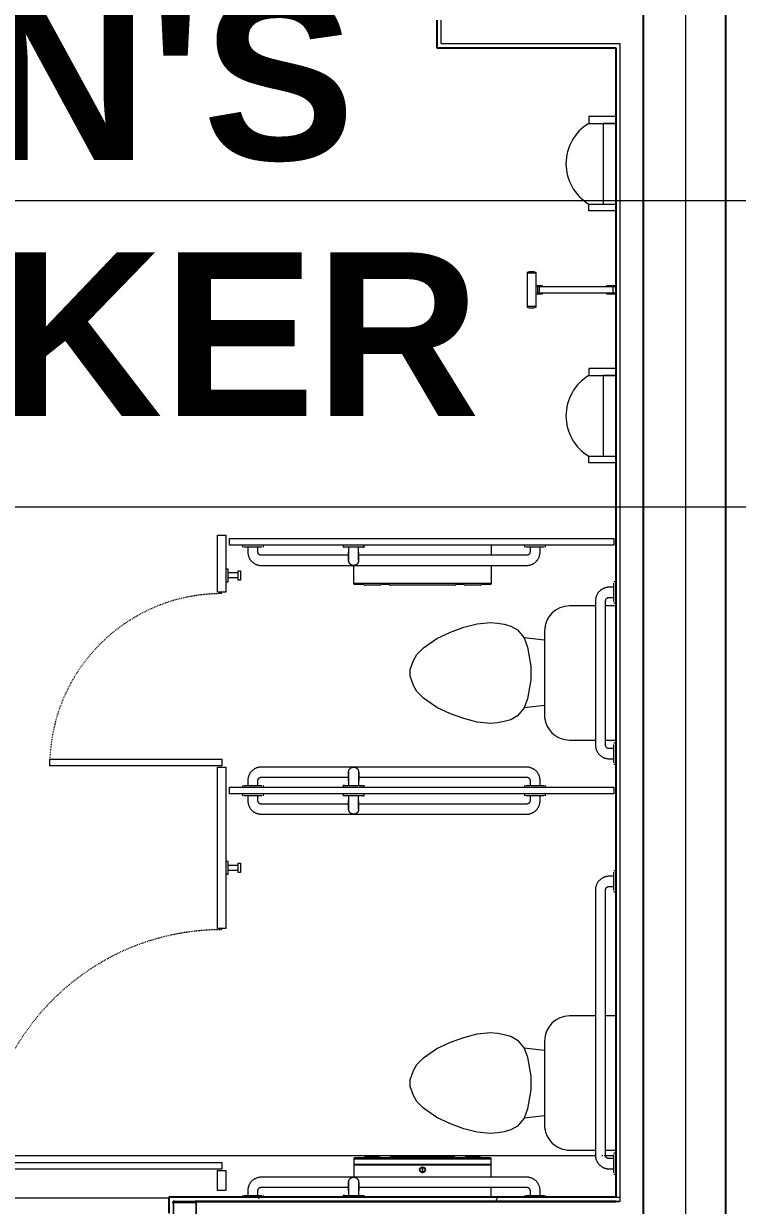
# Model space of a CAD drawing. Header units: inches. Extents: x 25369 to 33161, y -23509 to -20274.
# Drawn here: x 31342.5 to 31448.8, y -22692.5 to -22516.7 of the extents above; entities that cross this region are included whole.
import ezdxf

# ---------------------------------------------------------------- set-up
doc = ezdxf.new("R2010")
doc.units = ezdxf.units.IN
doc.header["$MEASUREMENT"] = 0
for name, pattern in [('Dash', [0.25, 0.125, -0.125]), ('Dash_2_', [0.25, 0.125, -0.125]), ('Grid Line 1_2_', [0.875, 0.5, -0.125, 0.125, -0.125])]:
    doc.linetypes.add(name, pattern=pattern)
for name, color, linetype, lineweight in [('A-AREA', 32, 'Continuous', 9), ('A-FLOR', 192, 'Continuous', 9), ('A-GENM', 13, 'Continuous', 9), ('A-WALL', 113, 'Continuous', 9), ('A-WALL-PATT', 111, 'Continuous', 25), ('G-ANNO-SYMB', 111, 'Continuous', 9), ('I-WALL', 2, 'Continuous', 9), ('M-AREA-IDEN', 171, 'Continuous', 9), ('P-SANR-FIXT', 6, 'Continuous', 9), ('Q-SPCQ', 91, 'Continuous', 9), ('Q-SPCQ-HDLN', 91, 'Dash', 9), ('S-COLS', 52, 'Continuous', 9), ('S-GRID', 1, 'Continuous', 9)]:
    doc.layers.add(name, color=color, linetype=linetype, lineweight=lineweight)
doc.styles.add('Arial_B', font='arialbd.ttf', dxfattribs={"height": 24.354149})
pattern_1 = [(0, (5929.126, 0), (61.44, 15.36), [2.534, -43.546, 2.534, -43.546, -245.76]), (0, (5929.126, 0), (61.44, 15.36), [-92.16, 2.534, -89.626, 2.534, -43.546, -107.52]), (0, (5929.126, 0), (61.44, 15.36), [-230.4, 2.534, -28.186, 2.534, -74.266]), (120, (5952.166, 7.68), (-44.02215, 45.528601), [2.534, -43.546, 2.534, -43.546, -245.76]), (120, (5952.166, 7.68), (-44.02215, 45.528601), [-92.16, 2.534, -89.626, 2.534, -43.546, -107.52]), (120, (5952.166, 7.68), (-44.02215, 45.528601), [-230.4, 2.534, -28.186, 2.534, -74.266]), (240, (5959.846, 38.4), (-17.41785, -60.888601), [2.534, -43.546, 2.534, -43.546, -245.76]), (240, (5959.846, 38.4), (-17.41785, -60.888601), [-92.16, 2.534, -89.626, 2.534, -43.546, -107.52]), (240, (5959.846, 38.4), (-17.41785, -60.888601), [-230.4, 2.534, -28.186, 2.534, -74.266])]

# ---------------------------------------------------------------- blocks, each defined once
blk = doc.blocks.new('Toilet-Domestic-3D - Toilet-Domestic-3D-11065-Overall Floor Plan')
at = {"layer": 'P-SANR-FIXT', "color": 7}
for p, q in [((-3.74, 10), (-2.74, 11)), ((-2.74, 11), (-1.87, 11.5)), ((-1.87, 11.5), (-0.5, 12)), ((-0.5, 12), (0.5, 12)), ((0.5, 12), (1.87, 11.5)), ((1.87, 11.5), (2.74, 11)), ((2.74, 11), (3.74, 10)), ((-5.13, 8), (-3.74, 10)), ((3.74, 10), (5.13, 8)), ((-6.06, 6), (-5.13, 8)), ((5.13, 8), (6.06, 6)), ((-6.79, 4), (-6.06, 6)), ((6.06, 6), (6.79, 4)), ((-7.33, 1.99), (-6.79, 4)), ((6.79, 4), (7.33, 1.99)), ((-7.5, 0), (-7.33, 1.99)), ((7.33, 1.99), (7.5, 0)), ((-7.41, -1), (-7.5, 0)), ((-7.24, -2), (-7.41, -1)), ((7.41, -1), (7.24, -2)), ((7.5, 0), (7.41, -1)), ((-6.97, -3), (-7.24, -2)), ((-6.4, -4), (-6.97, -3)), ((6.97, -3), (6.4, -4)), ((7.24, -2), (6.97, -3)), ((-5.21, -5), (-6.4, -4)), ((-3.84, -5.5), (-5.21, -5)), ((-4.86, -8.02), (-5.21, -5)), ((5.21, -5), (3.84, -5.5)), ((4.86, -8.02), (5.21, -5)), ((6.4, -4), (5.21, -5)), ((-1, -6), (-3.84, -5.5)), ((1, -6), (-1, -6)), ((3.84, -5.5), (1, -6)), ((6.25, -8.02), (-6.25, -8.02)), ((-9.98, -11.75), (-9.98, -15.6)), ((9.98, -15.63), (9.98, -11.75)), ((-9.98, -17.1), (-9.98, -18.6)), ((9.98, -18.6), (9.98, -17.08))]:
    blk.add_line(p, q, dxfattribs=at)
for centre, start, end in [((-6.25, -11.75), 90, 180), ((6.25, -11.75), 0, 90)]:
    blk.add_arc(centre, 3.73, start, end, dxfattribs=at)
blk = doc.blocks.new('Toilet-Domestic-3D - Toilet-Domestic-3D-V39-Overall Floor Plan')
at = {"layer": 'P-SANR-FIXT', "color": 7}
for p, q in [((-3.74, 10), (-2.74, 11)), ((-2.74, 11), (-1.87, 11.5)), ((-1.87, 11.5), (-0.5, 12)), ((-0.5, 12), (0.5, 12)), ((0.5, 12), (1.87, 11.5)), ((1.87, 11.5), (2.74, 11)), ((2.74, 11), (3.74, 10)), ((-5.13, 8), (-3.74, 10)), ((3.74, 10), (5.13, 8)), ((-6.06, 6), (-5.13, 8)), ((5.13, 8), (6.06, 6)), ((-6.79, 4), (-6.06, 6)), ((6.06, 6), (6.79, 4)), ((-7.33, 1.99), (-6.79, 4)), ((6.79, 4), (7.33, 1.99)), ((-7.5, 0), (-7.33, 1.99)), ((7.33, 1.99), (7.5, 0)), ((-7.41, -1), (-7.5, 0)), ((-7.24, -2), (-7.41, -1)), ((7.41, -1), (7.24, -2)), ((7.5, 0), (7.41, -1)), ((-6.97, -3), (-7.24, -2)), ((-6.4, -4), (-6.97, -3)), ((6.97, -3), (6.4, -4)), ((7.24, -2), (6.97, -3)), ((-5.21, -5), (-6.4, -4)), ((-3.84, -5.5), (-5.21, -5)), ((-4.86, -8.02), (-5.21, -5)), ((5.21, -5), (3.84, -5.5)), ((4.86, -8.02), (5.21, -5)), ((6.4, -4), (5.21, -5)), ((-1, -6), (-3.84, -5.5)), ((1, -6), (-1, -6)), ((3.84, -5.5), (1, -6)), ((6.25, -8.02), (-6.25, -8.02)), ((-9.98, -11.75), (-9.98, -15.6)), ((9.98, -15.6), (9.98, -11.75)), ((-9.98, -17.1), (-9.98, -18.6)), ((9.98, -18.6), (9.98, -17.1))]:
    blk.add_line(p, q, dxfattribs=at)
for centre, start, end in [((-6.25, -11.75), 90, 180), ((6.25, -11.75), 0, 90)]:
    blk.add_arc(centre, 3.73, start, end, dxfattribs=at)
blk = doc.blocks.new('Urinal-Wall-3D - Urinal-Wall-3D-23375-Overall Floor Plan')
at = {"layer": 'P-SANR-FIXT', "color": 7}
for p, q in [((-11.29, 2.06), (-11.29, 6.06)), ((-11.29, 6.06), (-10.29, 6.06)), ((-10.29, 6.06), (-10.29, 2.06)), ((2.73, 6.06), (1.71, 6.06)), ((1.71, 6.06), (1.71, 2.06)), ((2.73, 2.06), (2.73, 6.06)), ((1.71, 3.91), (-10.29, 3.91)), ((-10.29, 3.91), (-10.29, 2.06)), ((1.71, 2.06), (1.71, 3.91))]:
    blk.add_line(p, q, dxfattribs=at)
blk.add_arc((-4.29, 2.46), 7, 31.0027, 148.9973, dxfattribs=at)
blk = doc.blocks.new('817_Grab_Bars - 8170-001420-25752-Overall Floor Plan')
at = {"layer": 'Q-SPCQ', "color": 7}
for p, q in [((25488.27, -22688.3), (25448.77, -22688.3)), ((25446.77, -22690.3), (25446.77, -22691.02)), ((25448.27, -22691.02), (25448.27, -22690.3)), ((25448.77, -22689.8), (25461.86, -22689.8)), ((25463.17, -22689.8), (25488.27, -22689.8)), ((25488.77, -22690.3), (25488.77, -22691.02)), ((25490.27, -22691.02), (25490.27, -22690.3)), ((25445.95, -22691.02), (25445.95, -22691.3)), ((25446.16, -22691.02), (25447.52, -22691.02)), ((25447.52, -22691.02), (25448.87, -22691.02)), ((25449.08, -22691.3), (25449.08, -22691.02)), ((25487.95, -22691.02), (25487.95, -22691.3)), ((25488.16, -22691.02), (25489.52, -22691.02)), ((25489.52, -22691.02), (25490.87, -22691.02)), ((25491.08, -22691.3), (25491.08, -22691.02))]:
    blk.add_line(p, q, dxfattribs=at)
at = {"layer": 'Q-SPCQ', "color": 7, "flags": 128}
for points in [[(25448.77, -22688.3), (25448.69, -22688.3), (25448.61, -22688.31), (25448.53, -22688.32), (25448.45, -22688.33), (25448.37, -22688.34), (25448.29, -22688.36), (25448.21, -22688.38), (25448.14, -22688.4), (25448.06, -22688.43), (25447.99, -22688.46), (25447.91, -22688.49), (25447.84, -22688.53), (25447.77, -22688.57), (25447.7, -22688.61), (25447.64, -22688.65), (25447.57, -22688.7), (25447.51, -22688.75), (25447.45, -22688.8), (25447.39, -22688.85), (25447.33, -22688.91), (25447.28, -22688.97), (25447.22, -22689.03), (25447.17, -22689.09), (25447.13, -22689.16), (25447.08, -22689.22), (25447.04, -22689.29), (25447, -22689.36), (25446.97, -22689.43), (25446.93, -22689.5), (25446.9, -22689.58), (25446.87, -22689.65), (25446.85, -22689.73), (25446.83, -22689.81), (25446.81, -22689.88), (25446.79, -22689.96), (25446.78, -22690.04), (25446.77, -22690.12), (25446.77, -22690.2), (25446.77, -22690.28), (25446.77, -22690.3)], [(25490.27, -22690.3), (25490.26, -22690.22), (25490.26, -22690.14), (25490.25, -22690.06), (25490.24, -22689.98), (25490.23, -22689.91), (25490.21, -22689.83), (25490.19, -22689.75), (25490.16, -22689.67), (25490.14, -22689.6), (25490.11, -22689.52), (25490.07, -22689.45), (25490.04, -22689.38), (25490, -22689.31), (25489.96, -22689.24), (25489.92, -22689.17), (25489.87, -22689.11), (25489.82, -22689.05), (25489.77, -22688.98), (25489.71, -22688.92), (25489.66, -22688.87), (25489.6, -22688.81), (25489.54, -22688.76), (25489.48, -22688.71), (25489.41, -22688.66), (25489.35, -22688.62), (25489.28, -22688.58), (25489.21, -22688.54), (25489.14, -22688.5), (25489.06, -22688.47), (25488.99, -22688.44), (25488.91, -22688.41), (25488.84, -22688.39), (25488.76, -22688.37), (25488.68, -22688.35), (25488.61, -22688.33), (25488.53, -22688.32), (25488.45, -22688.31), (25488.37, -22688.31), (25488.29, -22688.3), (25488.27, -22688.3)], [(25448.27, -22690.3), (25448.27, -22690.28), (25448.27, -22690.26), (25448.27, -22690.24), (25448.27, -22690.22), (25448.28, -22690.2), (25448.28, -22690.18), (25448.28, -22690.16), (25448.29, -22690.15), (25448.3, -22690.13), (25448.3, -22690.11), (25448.31, -22690.09), (25448.32, -22690.07), (25448.33, -22690.05), (25448.34, -22690.04), (25448.35, -22690.02), (25448.36, -22690), (25448.38, -22689.99), (25448.39, -22689.97), (25448.4, -22689.96), (25448.42, -22689.94), (25448.43, -22689.93), (25448.45, -22689.92), (25448.46, -22689.91), (25448.48, -22689.89), (25448.5, -22689.88), (25448.51, -22689.87), (25448.53, -22689.86), (25448.55, -22689.85), (25448.57, -22689.84), (25448.58, -22689.84), (25448.6, -22689.83), (25448.62, -22689.82), (25448.64, -22689.82), (25448.66, -22689.81), (25448.68, -22689.81), (25448.7, -22689.81), (25448.72, -22689.8), (25448.74, -22689.8), (25448.76, -22689.8), (25448.77, -22689.8)], [(25488.27, -22689.8), (25488.29, -22689.8), (25488.31, -22689.8), (25488.33, -22689.81), (25488.34, -22689.81), (25488.36, -22689.81), (25488.38, -22689.82), (25488.4, -22689.82), (25488.42, -22689.83), (25488.44, -22689.83), (25488.46, -22689.84), (25488.48, -22689.85), (25488.5, -22689.86), (25488.51, -22689.87), (25488.53, -22689.88), (25488.55, -22689.89), (25488.56, -22689.9), (25488.58, -22689.91), (25488.59, -22689.93), (25488.61, -22689.94), (25488.62, -22689.95), (25488.64, -22689.97), (25488.65, -22689.98), (25488.66, -22690), (25488.67, -22690.02), (25488.69, -22690.03), (25488.7, -22690.05), (25488.71, -22690.07), (25488.72, -22690.08), (25488.72, -22690.1), (25488.73, -22690.12), (25488.74, -22690.14), (25488.74, -22690.16), (25488.75, -22690.18), (25488.75, -22690.2), (25488.76, -22690.22), (25488.76, -22690.24), (25488.76, -22690.26), (25488.76, -22690.28), (25488.77, -22690.3), (25488.77, -22690.3)]]:
    blk.add_lwpolyline(points, dxfattribs=at)
blk = doc.blocks.new('Dispenser-Toilet_Tissue-Frost_Products_LTD_-Jumbo-169 - Steel-Brushed-Stainless_Steel-39538-Overall Floor Plan')
at = {"layer": 'Q-SPCQ', "color": 10, "lineweight": 13}
for p, q in [((25483.01, -22685.6), (25462.52, -22685.6)), ((25462.52, -22685.6), (25462.52, -22686.37)), ((25464.03, -22685.44), (25462.68, -22685.44)), ((25481.5, -22685.44), (25464.03, -22685.44)), ((25466.36, -22685.34), (25464.19, -22685.34)), ((25467.83, -22685.44), (25466.52, -22685.44)), ((25477.52, -22685.34), (25468.01, -22685.34)), ((25479.01, -22685.44), (25477.7, -22685.44)), ((25481.34, -22685.34), (25479.17, -22685.34)), ((25482.86, -22685.44), (25481.5, -22685.44)), ((25483.01, -22686.37), (25483.01, -22685.6)), ((25462.52, -22686.37), (25462.58, -22686.37)), ((25462.52, -22686.46), (25483.01, -22686.46)), ((25462.52, -22686.46), (25462.52, -22688.33)), ((25462.58, -22686.37), (25482.96, -22686.37)), ((25462.58, -22686.37), (25462.58, -22686.4)), ((25482.96, -22686.4), (25462.58, -22686.4)), ((25472.81, -22687.06), (25472.73, -22687.06)), ((25472.73, -22687.06), (25472.73, -22687.4)), ((25472.73, -22687.4), (25472.81, -22687.4)), ((25472.81, -22687.4), (25472.81, -22687.06)), ((25482.96, -22686.4), (25482.96, -22686.37)), ((25482.96, -22686.37), (25483.01, -22686.37)), ((25483.01, -22688.3), (25483.01, -22686.46)), ((25483.01, -22691.3), (25483.01, -22689.8))]:
    blk.add_line(p, q, dxfattribs=at)
for radius in [0.438, 0.358]:
    blk.add_circle((25472.77, -22687.22), radius, dxfattribs=at)
for centre, radius, start, end in [((25462.68, -22685.6), 0.16, 90, 180), ((25464.19, -22685.52), 0.18, 90, 153.6122), ((25465.74, -22685.46), 0.118, 100.8116, 172.3569), ((25465.74, -22685.49), 0.151, 19.6341, 87.321), ((25465.76, -22685.49), 0.151, 19.6341, 86.8331), ((25465.77, -22685.52), 0.18, 26.3878, 90), ((25466.34, -22685.46), 0.119, 100.0401, 171.5195), ((25466.34, -22685.49), 0.151, 19.6341, 87.321), ((25466.35, -22685.49), 0.151, 19.6341, 87.321), ((25466.36, -22685.52), 0.18, 26.3878, 90), ((25468.01, -22685.56), 0.22, 90, 146.9443), ((25477.52, -22685.56), 0.22, 33.0557, 90), ((25479.17, -22685.52), 0.18, 90, 153.6122), ((25479.18, -22685.49), 0.151, 92.679, 160.3659), ((25479.19, -22685.49), 0.151, 92.679, 160.3659), ((25479.19, -22685.46), 0.119, 8.4805, 79.9599), ((25479.76, -22685.52), 0.18, 90, 153.6084), ((25479.77, -22685.49), 0.151, 93.1667, 160.3726), ((25479.79, -22685.49), 0.151, 92.679, 160.3653), ((25479.79, -22685.46), 0.118, 7.6431, 79.1884), ((25481.34, -22685.52), 0.18, 26.3878, 90), ((25482.85, -22685.6), 0.16, 0, 89.0019), ((25462.58, -22686.46), 0.06, 90, 180), ((25482.95, -22686.46), 0.0601, 0, 87.3185)]:
    blk.add_arc(centre, radius, start, end, dxfattribs=at)
blk = doc.blocks.new('Partition-Floor_Braced_Urinal_Screen-Bradley_Corp-St__Stl - 11_ x 42_ Urinal Screen-283502-Overall Floor Plan')
at = {"layer": 'Q-SPCQ', "color": 7}
for p, q in [((-0.6, -0.62), (-0.6, -2)), ((-0.5, -1), (-0.5, -0.62)), ((-0.5, -12), (-0.5, -1)), ((0.5, -1), (-0.5, -1)), ((0.5, -0.62), (0.5, -1)), ((0.5, -1), (0.5, -12)), ((0.6, -2), (0.6, -0.62)), ((-0.6, -2), (-0.5, -2)), ((0.5, -2), (0.6, -2)), ((-0.5, -11.5), (-0.6, -11.5)), ((-0.6, -11.5), (-0.6, -12.5)), ((-0.5, -12.23), (-0.5, -12)), ((-0.5, -12), (0.5, -12)), ((0.5, -12.23), (-0.5, -12.23)), ((0.6, -11.5), (0.5, -11.5)), ((0.5, -12), (0.5, -12.23)), ((0.6, -12.5), (0.6, -11.5)), ((-0.6, -12.44), (-2.58, -12.44)), ((-2.58, -13.81), (2.58, -13.81)), ((-2.5, -12.5), (2.5, -12.5)), ((-2.5, -13.75), (-2.5, -12.5)), ((2.5, -13.75), (-2.5, -13.75)), ((2.58, -12.44), (0.6, -12.44)), ((2.5, -12.5), (2.5, -13.75))]:
    blk.add_line(p, q, dxfattribs=at)
for centre, start, end in [((-0.39, -13.13), 162.6194, 197.3806), ((0.39, -13.13), 342.6194, 17.3806)]:
    blk.add_arc(centre, 2.3, start, end, dxfattribs=at)
blk = doc.blocks.new('Partition-Floor_Braced-Bradley_Corp-St_Stl-ADA-N_Stalls - ADA _optional_ _ n Standard Stalls-320718-Overall Floor Plan')
at = {"layer": 'Q-SPCQ', "color": 7}
for p, q in [((11.69, 94.87), (12.69, 94.87)), ((11.69, 59.25), (11.69, 94.87)), ((12.69, 94.87), (12.69, 59.25)), ((71.69, 84.87), (72.69, 84.87)), ((71.69, 59.25), (71.69, 84.87)), ((72.69, 84.87), (72.69, 59.25)), ((8.5, 59.88), (11.5, 59.88)), ((8.5, 58.63), (8.5, 59.88)), ((11.5, 59.88), (11.5, 58.63)), ((47.5, 59.88), (71.5, 59.88)), ((47.5, 58.63), (47.5, 59.88)), ((71.5, 59.88), (71.5, 58.63)), ((97.5, 59.88), (106, 59.88)), ((97.5, 58.63), (97.5, 59.88)), ((106, 59.88), (106, 58.63)), ((11.5, 58.63), (8.5, 58.63)), ((12.69, 59.25), (11.69, 59.25)), ((71.5, 58.63), (47.5, 58.63)), ((67.5, 58.13), (68.5, 58.13)), ((67.5, 0.88), (67.5, 58.13)), ((68.5, 58.13), (68.5, 0.88)), ((72.69, 59.25), (71.69, 59.25)), ((106, 58.63), (97.5, 58.63)), ((104.5, 58.13), (105.5, 58.13)), ((104.5, 0.88), (104.5, 58.13)), ((105.5, 58.13), (105.5, 0.88)), ((68.5, 0.88), (67.5, 0.88)), ((105.5, 0.88), (104.5, 0.88))]:
    blk.add_line(p, q, dxfattribs=at)
at = {"layer": 'Q-SPCQ-HDLN', "color": 7, "linetype": 'Dash_2_'}
for centre, radius, end in [((11.69, 59.25), 35.62, 88.2092), ((71.69, 59.25), 25.62, 87.7958)]:
    blk.add_arc(centre, radius, 0, end, dxfattribs=at)
blk = doc.blocks.new('817_Grab_Bars - 8170-001420-V43-Overall Floor Plan')
at = {"layer": 'Q-SPCQ', "color": 7}
for p, q in [((25445.95, -22631.3), (25445.95, -22631.58)), ((25447.52, -22631.58), (25446.16, -22631.58)), ((25446.77, -22631.58), (25446.77, -22632.3)), ((25448.87, -22631.58), (25447.52, -22631.58)), ((25448.27, -22632.3), (25448.27, -22631.58)), ((25461.86, -22632.8), (25448.77, -22632.8)), ((25449.08, -22631.58), (25449.08, -22631.3)), ((25488.27, -22632.8), (25463.17, -22632.8)), ((25487.95, -22631.3), (25487.95, -22631.58)), ((25489.52, -22631.58), (25488.16, -22631.58)), ((25488.77, -22631.58), (25488.77, -22632.3)), ((25490.87, -22631.58), (25489.52, -22631.58)), ((25490.27, -22632.3), (25490.27, -22631.58)), ((25491.08, -22631.58), (25491.08, -22631.3)), ((25448.77, -22634.3), (25488.27, -22634.3))]:
    blk.add_line(p, q, dxfattribs=at)
at = {"layer": 'Q-SPCQ', "color": 7, "flags": 128}
for points in [[(25446.77, -22632.3), (25446.77, -22632.38), (25446.77, -22632.46), (25446.78, -22632.54), (25446.79, -22632.62), (25446.81, -22632.7), (25446.82, -22632.78), (25446.84, -22632.86), (25446.87, -22632.93), (25446.89, -22633.01), (25446.92, -22633.08), (25446.96, -22633.15), (25446.99, -22633.23), (25447.03, -22633.3), (25447.07, -22633.37), (25447.11, -22633.43), (25447.16, -22633.5), (25447.21, -22633.56), (25447.26, -22633.62), (25447.32, -22633.68), (25447.37, -22633.74), (25447.43, -22633.79), (25447.49, -22633.84), (25447.55, -22633.89), (25447.62, -22633.94), (25447.68, -22633.99), (25447.75, -22634.03), (25447.82, -22634.07), (25447.89, -22634.1), (25447.97, -22634.14), (25448.04, -22634.17), (25448.12, -22634.19), (25448.19, -22634.22), (25448.27, -22634.24), (25448.35, -22634.26), (25448.43, -22634.27), (25448.5, -22634.29), (25448.58, -22634.29), (25448.66, -22634.3), (25448.74, -22634.3), (25448.77, -22634.3)], [(25448.77, -22632.8), (25448.75, -22632.8), (25448.73, -22632.8), (25448.71, -22632.8), (25448.69, -22632.8), (25448.67, -22632.79), (25448.65, -22632.79), (25448.63, -22632.78), (25448.61, -22632.78), (25448.59, -22632.77), (25448.57, -22632.76), (25448.55, -22632.76), (25448.53, -22632.75), (25448.52, -22632.74), (25448.5, -22632.73), (25448.48, -22632.72), (25448.47, -22632.7), (25448.45, -22632.69), (25448.44, -22632.68), (25448.42, -22632.67), (25448.41, -22632.65), (25448.39, -22632.64), (25448.38, -22632.62), (25448.37, -22632.61), (25448.36, -22632.59), (25448.34, -22632.57), (25448.33, -22632.56), (25448.32, -22632.54), (25448.32, -22632.52), (25448.31, -22632.5), (25448.3, -22632.48), (25448.29, -22632.47), (25448.29, -22632.45), (25448.28, -22632.43), (25448.28, -22632.41), (25448.27, -22632.39), (25448.27, -22632.37), (25448.27, -22632.35), (25448.27, -22632.33), (25448.27, -22632.31), (25448.27, -22632.3)], [(25488.27, -22634.3), (25488.35, -22634.3), (25488.43, -22634.3), (25488.5, -22634.29), (25488.58, -22634.28), (25488.66, -22634.26), (25488.74, -22634.25), (25488.82, -22634.22), (25488.89, -22634.2), (25488.97, -22634.17), (25489.04, -22634.14), (25489.12, -22634.11), (25489.19, -22634.08), (25489.26, -22634.04), (25489.33, -22634), (25489.39, -22633.95), (25489.46, -22633.91), (25489.52, -22633.86), (25489.58, -22633.81), (25489.64, -22633.75), (25489.7, -22633.7), (25489.75, -22633.64), (25489.81, -22633.58), (25489.86, -22633.51), (25489.9, -22633.45), (25489.95, -22633.38), (25489.99, -22633.32), (25490.03, -22633.25), (25490.07, -22633.17), (25490.1, -22633.1), (25490.13, -22633.03), (25490.16, -22632.95), (25490.18, -22632.88), (25490.2, -22632.8), (25490.22, -22632.72), (25490.24, -22632.64), (25490.25, -22632.56), (25490.26, -22632.48), (25490.26, -22632.4), (25490.27, -22632.32), (25490.27, -22632.3)], [(25488.77, -22632.3), (25488.76, -22632.32), (25488.76, -22632.34), (25488.76, -22632.36), (25488.76, -22632.38), (25488.76, -22632.4), (25488.75, -22632.42), (25488.75, -22632.44), (25488.74, -22632.46), (25488.73, -22632.48), (25488.73, -22632.5), (25488.72, -22632.52), (25488.71, -22632.53), (25488.7, -22632.55), (25488.69, -22632.57), (25488.68, -22632.59), (25488.67, -22632.6), (25488.65, -22632.62), (25488.64, -22632.63), (25488.63, -22632.65), (25488.61, -22632.66), (25488.6, -22632.68), (25488.58, -22632.69), (25488.57, -22632.7), (25488.55, -22632.71), (25488.54, -22632.72), (25488.52, -22632.73), (25488.5, -22632.74), (25488.48, -22632.75), (25488.46, -22632.76), (25488.45, -22632.77), (25488.43, -22632.78), (25488.41, -22632.78), (25488.39, -22632.79), (25488.37, -22632.79), (25488.35, -22632.8), (25488.33, -22632.8), (25488.31, -22632.8), (25488.29, -22632.8), (25488.27, -22632.8), (25488.27, -22632.8)]]:
    blk.add_lwpolyline(points, dxfattribs=at)
blk = doc.blocks.new('817_Grab_Bars - 8170-001420-V44-Overall Floor Plan')
at = {"layer": 'Q-SPCQ', "color": 7}
for p, q in [((25488.27, -22627.3), (25448.77, -22627.3)), ((25446.77, -22629.3), (25446.77, -22630.02)), ((25448.27, -22630.02), (25448.27, -22629.3)), ((25448.77, -22628.8), (25461.86, -22628.8)), ((25463.17, -22628.8), (25488.27, -22628.8)), ((25488.77, -22629.3), (25488.77, -22630.02)), ((25490.27, -22630.02), (25490.27, -22629.3)), ((25445.95, -22630.02), (25445.95, -22630.3)), ((25446.16, -22630.02), (25447.52, -22630.02)), ((25447.52, -22630.02), (25448.87, -22630.02)), ((25449.08, -22630.3), (25449.08, -22630.02)), ((25487.95, -22630.02), (25487.95, -22630.3)), ((25488.16, -22630.02), (25489.52, -22630.02)), ((25489.52, -22630.02), (25490.87, -22630.02)), ((25491.08, -22630.3), (25491.08, -22630.02))]:
    blk.add_line(p, q, dxfattribs=at)
at = {"layer": 'Q-SPCQ', "color": 7, "flags": 128}
for points in [[(25448.77, -22627.3), (25448.69, -22627.3), (25448.61, -22627.31), (25448.53, -22627.32), (25448.45, -22627.33), (25448.37, -22627.34), (25448.29, -22627.36), (25448.21, -22627.38), (25448.14, -22627.4), (25448.06, -22627.43), (25447.99, -22627.46), (25447.91, -22627.49), (25447.84, -22627.53), (25447.77, -22627.57), (25447.7, -22627.61), (25447.64, -22627.65), (25447.57, -22627.7), (25447.51, -22627.75), (25447.45, -22627.8), (25447.39, -22627.85), (25447.33, -22627.91), (25447.28, -22627.97), (25447.22, -22628.03), (25447.17, -22628.09), (25447.13, -22628.16), (25447.08, -22628.22), (25447.04, -22628.29), (25447, -22628.36), (25446.97, -22628.43), (25446.93, -22628.5), (25446.9, -22628.58), (25446.87, -22628.65), (25446.85, -22628.73), (25446.83, -22628.81), (25446.81, -22628.88), (25446.79, -22628.96), (25446.78, -22629.04), (25446.77, -22629.12), (25446.77, -22629.2), (25446.77, -22629.28), (25446.77, -22629.3)], [(25490.27, -22629.3), (25490.26, -22629.22), (25490.26, -22629.14), (25490.25, -22629.06), (25490.24, -22628.98), (25490.23, -22628.91), (25490.21, -22628.83), (25490.19, -22628.75), (25490.16, -22628.67), (25490.14, -22628.6), (25490.11, -22628.52), (25490.07, -22628.45), (25490.04, -22628.38), (25490, -22628.31), (25489.96, -22628.24), (25489.92, -22628.17), (25489.87, -22628.11), (25489.82, -22628.05), (25489.77, -22627.98), (25489.71, -22627.92), (25489.66, -22627.87), (25489.6, -22627.81), (25489.54, -22627.76), (25489.48, -22627.71), (25489.41, -22627.66), (25489.35, -22627.62), (25489.28, -22627.58), (25489.21, -22627.54), (25489.14, -22627.5), (25489.06, -22627.47), (25488.99, -22627.44), (25488.91, -22627.41), (25488.84, -22627.39), (25488.76, -22627.37), (25488.68, -22627.35), (25488.61, -22627.33), (25488.53, -22627.32), (25488.45, -22627.31), (25488.37, -22627.31), (25488.29, -22627.3), (25488.27, -22627.3)], [(25448.27, -22629.3), (25448.27, -22629.28), (25448.27, -22629.26), (25448.27, -22629.24), (25448.27, -22629.22), (25448.28, -22629.2), (25448.28, -22629.18), (25448.28, -22629.16), (25448.29, -22629.15), (25448.3, -22629.13), (25448.3, -22629.11), (25448.31, -22629.09), (25448.32, -22629.07), (25448.33, -22629.05), (25448.34, -22629.04), (25448.35, -22629.02), (25448.36, -22629), (25448.38, -22628.99), (25448.39, -22628.97), (25448.4, -22628.96), (25448.42, -22628.94), (25448.43, -22628.93), (25448.45, -22628.92), (25448.46, -22628.91), (25448.48, -22628.89), (25448.5, -22628.88), (25448.51, -22628.87), (25448.53, -22628.86), (25448.55, -22628.85), (25448.57, -22628.84), (25448.58, -22628.84), (25448.6, -22628.83), (25448.62, -22628.82), (25448.64, -22628.82), (25448.66, -22628.81), (25448.68, -22628.81), (25448.7, -22628.81), (25448.72, -22628.8), (25448.74, -22628.8), (25448.76, -22628.8), (25448.77, -22628.8)], [(25488.27, -22628.8), (25488.29, -22628.8), (25488.31, -22628.8), (25488.33, -22628.81), (25488.34, -22628.81), (25488.36, -22628.81), (25488.38, -22628.82), (25488.4, -22628.82), (25488.42, -22628.83), (25488.44, -22628.83), (25488.46, -22628.84), (25488.48, -22628.85), (25488.5, -22628.86), (25488.51, -22628.87), (25488.53, -22628.88), (25488.55, -22628.89), (25488.56, -22628.9), (25488.58, -22628.91), (25488.59, -22628.93), (25488.61, -22628.94), (25488.62, -22628.95), (25488.64, -22628.97), (25488.65, -22628.98), (25488.66, -22629), (25488.67, -22629.02), (25488.69, -22629.03), (25488.7, -22629.05), (25488.71, -22629.07), (25488.72, -22629.08), (25488.72, -22629.1), (25488.73, -22629.12), (25488.74, -22629.14), (25488.74, -22629.16), (25488.75, -22629.18), (25488.75, -22629.2), (25488.76, -22629.22), (25488.76, -22629.24), (25488.76, -22629.26), (25488.76, -22629.28), (25488.77, -22629.3), (25488.77, -22629.3)]]:
    blk.add_lwpolyline(points, dxfattribs=at)
blk = doc.blocks.new('Dispenser-Toilet_Tissue-Frost_Products_LTD_-Jumbo-169 - Steel-Brushed-Stainless_Steel-V47-Overall Floor Plan')
at = {"layer": 'Q-SPCQ', "color": 10, "lineweight": 13}
for p, q in [((25483.01, -22594.3), (25483.01, -22595.81)), ((25462.52, -22599.14), (25462.52, -22597.28)), ((25483.01, -22597.3), (25483.01, -22599.14)), ((25462.52, -22600), (25462.52, -22599.23)), ((25462.52, -22599.23), (25462.58, -22599.23)), ((25462.58, -22599.23), (25462.58, -22599.2)), ((25482.96, -22599.2), (25482.96, -22599.23)), ((25482.96, -22599.23), (25483.01, -22599.23)), ((25483.01, -22599.23), (25483.01, -22600)), ((25483.01, -22600), (25462.52, -22600)), ((25464.03, -22600.16), (25462.68, -22600.16)), ((25466.36, -22600.26), (25464.19, -22600.26)), ((25467.83, -22600.16), (25466.52, -22600.16)), ((25477.52, -22600.26), (25468.01, -22600.26)), ((25479.01, -22600.16), (25477.7, -22600.16)), ((25481.34, -22600.26), (25479.17, -22600.26)), ((25482.86, -22600.16), (25481.5, -22600.16))]:
    blk.add_line(p, q, dxfattribs=at)
for centre, radius, start, end in [((25462.58, -22599.14), 0.06, 180, 270), ((25482.95, -22599.14), 0.0601, 272.6815, 0), ((25462.68, -22600), 0.16, 180, 270), ((25464.19, -22600.08), 0.18, 206.3878, 270), ((25466.36, -22600.08), 0.18, 270, 333.6122), ((25468.01, -22600.04), 0.22, 213.0557, 270), ((25477.52, -22600.04), 0.22, 270, 326.9443), ((25479.17, -22600.08), 0.18, 206.3878, 270), ((25481.34, -22600.08), 0.18, 270, 333.6122), ((25482.85, -22600), 0.16, 270.9981, 0)]:
    blk.add_arc(centre, radius, start, end, dxfattribs=at)
blk = doc.blocks.new('817_Grab_Bars - 8170-001420-V53-Overall Floor Plan')
at = {"layer": 'Q-SPCQ', "color": 7}
for p, q in [((25501.52, -22642.74), (25501.23, -22642.74)), ((25501.23, -22644.3), (25501.23, -22642.95)), ((25501.23, -22643.55), (25500.52, -22643.55)), ((25500.52, -22645.05), (25501.23, -22645.05)), ((25501.23, -22645.66), (25501.23, -22644.3)), ((25498.52, -22645.55), (25498.52, -22685.05)), ((25500.02, -22685.05), (25500.02, -22645.55)), ((25501.23, -22645.87), (25501.52, -22645.87)), ((25501.23, -22685.55), (25500.52, -22685.55)), ((25501.52, -22684.74), (25501.23, -22684.74)), ((25501.23, -22686.3), (25501.23, -22684.95)), ((25500.52, -22687.05), (25501.23, -22687.05)), ((25501.23, -22687.66), (25501.23, -22686.3)), ((25501.23, -22687.87), (25501.52, -22687.87))]:
    blk.add_line(p, q, dxfattribs=at)
at = {"layer": 'Q-SPCQ', "color": 7, "flags": 128}
for points in [[(25500.52, -22643.55), (25500.44, -22643.55), (25500.36, -22643.56), (25500.28, -22643.57), (25500.2, -22643.58), (25500.12, -22643.59), (25500.04, -22643.61), (25499.96, -22643.63), (25499.89, -22643.65), (25499.81, -22643.68), (25499.74, -22643.71), (25499.66, -22643.74), (25499.59, -22643.78), (25499.52, -22643.82), (25499.45, -22643.86), (25499.39, -22643.9), (25499.32, -22643.95), (25499.26, -22644), (25499.2, -22644.05), (25499.14, -22644.1), (25499.08, -22644.16), (25499.03, -22644.22), (25498.97, -22644.28), (25498.92, -22644.34), (25498.88, -22644.41), (25498.83, -22644.47), (25498.79, -22644.54), (25498.75, -22644.61), (25498.72, -22644.68), (25498.68, -22644.75), (25498.65, -22644.83), (25498.62, -22644.9), (25498.6, -22644.98), (25498.58, -22645.06), (25498.56, -22645.13), (25498.54, -22645.21), (25498.53, -22645.29), (25498.52, -22645.37), (25498.52, -22645.45), (25498.52, -22645.53), (25498.52, -22645.55)], [(25500.02, -22645.55), (25500.02, -22645.53), (25500.02, -22645.51), (25500.02, -22645.49), (25500.02, -22645.47), (25500.03, -22645.45), (25500.03, -22645.43), (25500.03, -22645.41), (25500.04, -22645.4), (25500.05, -22645.38), (25500.05, -22645.36), (25500.06, -22645.34), (25500.07, -22645.32), (25500.08, -22645.3), (25500.09, -22645.29), (25500.1, -22645.27), (25500.11, -22645.25), (25500.13, -22645.24), (25500.14, -22645.22), (25500.15, -22645.21), (25500.17, -22645.19), (25500.18, -22645.18), (25500.2, -22645.17), (25500.21, -22645.16), (25500.23, -22645.14), (25500.25, -22645.13), (25500.26, -22645.12), (25500.28, -22645.11), (25500.3, -22645.1), (25500.32, -22645.09), (25500.33, -22645.09), (25500.35, -22645.08), (25500.37, -22645.07), (25500.39, -22645.07), (25500.41, -22645.06), (25500.43, -22645.06), (25500.45, -22645.06), (25500.47, -22645.05), (25500.49, -22645.05), (25500.51, -22645.05), (25500.52, -22645.05)], [(25498.52, -22685.05), (25498.52, -22685.13), (25498.52, -22685.21), (25498.53, -22685.29), (25498.54, -22685.37), (25498.56, -22685.45), (25498.57, -22685.53), (25498.59, -22685.61), (25498.62, -22685.68), (25498.64, -22685.76), (25498.67, -22685.83), (25498.71, -22685.9), (25498.74, -22685.98), (25498.78, -22686.05), (25498.82, -22686.12), (25498.86, -22686.18), (25498.91, -22686.25), (25498.96, -22686.31), (25499.01, -22686.37), (25499.07, -22686.43), (25499.12, -22686.49), (25499.18, -22686.54), (25499.24, -22686.59), (25499.3, -22686.64), (25499.37, -22686.69), (25499.43, -22686.74), (25499.5, -22686.78), (25499.57, -22686.82), (25499.64, -22686.85), (25499.72, -22686.89), (25499.79, -22686.92), (25499.87, -22686.94), (25499.94, -22686.97), (25500.02, -22686.99), (25500.1, -22687.01), (25500.18, -22687.02), (25500.25, -22687.04), (25500.33, -22687.04), (25500.41, -22687.05), (25500.49, -22687.05), (25500.52, -22687.05)], [(25500.52, -22685.55), (25500.5, -22685.55), (25500.48, -22685.55), (25500.46, -22685.55), (25500.44, -22685.55), (25500.42, -22685.54), (25500.4, -22685.54), (25500.38, -22685.53), (25500.36, -22685.53), (25500.34, -22685.52), (25500.32, -22685.51), (25500.3, -22685.51), (25500.28, -22685.5), (25500.27, -22685.49), (25500.25, -22685.48), (25500.23, -22685.47), (25500.22, -22685.45), (25500.2, -22685.44), (25500.19, -22685.43), (25500.17, -22685.42), (25500.16, -22685.4), (25500.14, -22685.39), (25500.13, -22685.37), (25500.12, -22685.36), (25500.11, -22685.34), (25500.09, -22685.32), (25500.08, -22685.31), (25500.07, -22685.29), (25500.07, -22685.27), (25500.06, -22685.25), (25500.05, -22685.23), (25500.04, -22685.22), (25500.04, -22685.2), (25500.03, -22685.18), (25500.03, -22685.16), (25500.02, -22685.14), (25500.02, -22685.12), (25500.02, -22685.1), (25500.02, -22685.08), (25500.02, -22685.06), (25500.02, -22685.05)]]:
    blk.add_lwpolyline(points, dxfattribs=at)
blk = doc.blocks.new('817_Grab_Bars - 8170-001240-25748-Overall Floor Plan')
at = {"layer": 'Q-SPCQ', "color": 7}
for p, q in [((25395.61, -22755.55), (25394.89, -22755.55)), ((25395.89, -22754.73), (25395.61, -22754.73)), ((25395.61, -22756.3), (25395.61, -22754.94)), ((25392.89, -22757.55), (25392.89, -22779.05)), ((25394.39, -22779.05), (25394.39, -22757.55)), ((25394.89, -22757.05), (25395.61, -22757.05)), ((25395.61, -22757.65), (25395.61, -22756.3)), ((25395.61, -22757.86), (25395.89, -22757.86)), ((25395.89, -22778.73), (25395.61, -22778.73)), ((25395.61, -22779.55), (25394.89, -22779.55)), ((25395.61, -22780.3), (25395.61, -22778.94)), ((25395.61, -22781.65), (25395.61, -22780.3)), ((25394.89, -22781.05), (25395.61, -22781.05)), ((25395.61, -22781.86), (25395.89, -22781.86))]:
    blk.add_line(p, q, dxfattribs=at)
at = {"layer": 'Q-SPCQ', "color": 7, "flags": 128}
for points in [[(25394.89, -22755.55), (25394.81, -22755.55), (25394.73, -22755.55), (25394.65, -22755.56), (25394.57, -22755.57), (25394.49, -22755.59), (25394.41, -22755.6), (25394.34, -22755.62), (25394.26, -22755.65), (25394.19, -22755.68), (25394.11, -22755.7), (25394.04, -22755.74), (25393.97, -22755.77), (25393.9, -22755.81), (25393.83, -22755.85), (25393.76, -22755.9), (25393.7, -22755.94), (25393.63, -22755.99), (25393.57, -22756.04), (25393.51, -22756.1), (25393.46, -22756.15), (25393.4, -22756.21), (25393.35, -22756.27), (25393.3, -22756.34), (25393.25, -22756.4), (25393.21, -22756.47), (25393.17, -22756.53), (25393.13, -22756.6), (25393.09, -22756.68), (25393.06, -22756.75), (25393.03, -22756.82), (25393, -22756.9), (25392.97, -22756.97), (25392.95, -22757.05), (25392.93, -22757.13), (25392.92, -22757.21), (25392.91, -22757.29), (25392.9, -22757.37), (25392.89, -22757.45), (25392.89, -22757.53), (25392.89, -22757.55)], [(25394.39, -22757.55), (25394.39, -22757.53), (25394.39, -22757.51), (25394.39, -22757.49), (25394.4, -22757.47), (25394.4, -22757.45), (25394.4, -22757.43), (25394.41, -22757.41), (25394.42, -22757.39), (25394.42, -22757.37), (25394.43, -22757.35), (25394.44, -22757.33), (25394.45, -22757.32), (25394.46, -22757.3), (25394.47, -22757.28), (25394.48, -22757.26), (25394.49, -22757.25), (25394.5, -22757.23), (25394.51, -22757.22), (25394.53, -22757.2), (25394.54, -22757.19), (25394.56, -22757.17), (25394.57, -22757.16), (25394.59, -22757.15), (25394.6, -22757.14), (25394.62, -22757.13), (25394.64, -22757.12), (25394.65, -22757.11), (25394.67, -22757.1), (25394.69, -22757.09), (25394.71, -22757.08), (25394.73, -22757.07), (25394.75, -22757.07), (25394.77, -22757.06), (25394.79, -22757.06), (25394.81, -22757.05), (25394.83, -22757.05), (25394.84, -22757.05), (25394.86, -22757.05), (25394.88, -22757.05), (25394.89, -22757.05)], [(25392.89, -22779.05), (25392.89, -22779.13), (25392.9, -22779.21), (25392.9, -22779.29), (25392.92, -22779.37), (25392.93, -22779.44), (25392.95, -22779.52), (25392.97, -22779.6), (25392.99, -22779.68), (25393.02, -22779.75), (25393.05, -22779.83), (25393.08, -22779.9), (25393.12, -22779.97), (25393.15, -22780.04), (25393.2, -22780.11), (25393.24, -22780.18), (25393.29, -22780.24), (25393.34, -22780.3), (25393.39, -22780.37), (25393.44, -22780.42), (25393.5, -22780.48), (25393.56, -22780.54), (25393.62, -22780.59), (25393.68, -22780.64), (25393.74, -22780.69), (25393.81, -22780.73), (25393.88, -22780.77), (25393.95, -22780.81), (25394.02, -22780.85), (25394.09, -22780.88), (25394.17, -22780.91), (25394.24, -22780.94), (25394.32, -22780.96), (25394.39, -22780.98), (25394.47, -22781), (25394.55, -22781.02), (25394.63, -22781.03), (25394.71, -22781.04), (25394.79, -22781.04), (25394.87, -22781.05), (25394.89, -22781.05)], [(25394.89, -22779.55), (25394.87, -22779.55), (25394.85, -22779.55), (25394.83, -22779.54), (25394.81, -22779.54), (25394.79, -22779.54), (25394.77, -22779.53), (25394.75, -22779.53), (25394.73, -22779.52), (25394.71, -22779.51), (25394.7, -22779.51), (25394.68, -22779.5), (25394.66, -22779.49), (25394.64, -22779.48), (25394.62, -22779.47), (25394.61, -22779.46), (25394.59, -22779.45), (25394.58, -22779.44), (25394.56, -22779.42), (25394.55, -22779.41), (25394.53, -22779.4), (25394.52, -22779.38), (25394.5, -22779.37), (25394.49, -22779.35), (25394.48, -22779.33), (25394.47, -22779.32), (25394.46, -22779.3), (25394.45, -22779.28), (25394.44, -22779.26), (25394.43, -22779.25), (25394.42, -22779.23), (25394.42, -22779.21), (25394.41, -22779.19), (25394.41, -22779.17), (25394.4, -22779.15), (25394.4, -22779.13), (25394.39, -22779.11), (25394.39, -22779.09), (25394.39, -22779.07), (25394.39, -22779.05), (25394.39, -22779.05)]]:
    blk.add_lwpolyline(points, dxfattribs=at)
blk = doc.blocks.new('817_Grab_Bars - 8170-001180-25756-Overall Floor Plan')
at = {"layer": 'Q-SPCQ', "color": 7}
for p, q in [((25461.77, -22690.3), (25461.77, -22691.02)), ((25461.77, -22690.3), (25461.77, -22691.02)), ((25463.27, -22691.02), (25463.27, -22690.3)), ((25463.27, -22691.02), (25463.27, -22690.3)), ((25460.95, -22691.02), (25460.95, -22691.3)), ((25460.95, -22691.02), (25460.95, -22691.3)), ((25460.95, -22691.02), (25464.08, -22691.02)), ((25461.16, -22691.02), (25460.95, -22691.02)), ((25460.95, -22691.02), (25461.16, -22691.02)), ((25461.16, -22691.02), (25460.95, -22691.02)), ((25464.08, -22691.3), (25464.08, -22691.02)), ((25464.08, -22691.3), (25464.08, -22691.02))]:
    blk.add_line(p, q, dxfattribs=at)
at = {"layer": 'Q-SPCQ', "color": 7, "flags": 128}
for points in [[(25461.77, -22689.05), (25461.77, -22689.02), (25461.77, -22688.99), (25461.77, -22688.96), (25461.77, -22688.93), (25461.78, -22688.9), (25461.79, -22688.87), (25461.79, -22688.85), (25461.8, -22688.82), (25461.81, -22688.79), (25461.82, -22688.76), (25461.84, -22688.73), (25461.85, -22688.71), (25461.86, -22688.68), (25461.88, -22688.65), (25461.9, -22688.63), (25461.91, -22688.6), (25461.93, -22688.58), (25461.95, -22688.56), (25461.97, -22688.54), (25461.99, -22688.51), (25462.01, -22688.49), (25462.04, -22688.47), (25462.06, -22688.46), (25462.09, -22688.44), (25462.11, -22688.42), (25462.14, -22688.41), (25462.16, -22688.39), (25462.19, -22688.38), (25462.22, -22688.37), (25462.24, -22688.35), (25462.27, -22688.34), (25462.3, -22688.33), (25462.33, -22688.33), (25462.36, -22688.32), (25462.39, -22688.31), (25462.42, -22688.31), (25462.45, -22688.31), (25462.48, -22688.3), (25462.51, -22688.3), (25462.52, -22688.3)], [(25461.77, -22689.05), (25461.77, -22689.05), (25461.77, -22689.06), (25461.77, -22689.06), (25461.77, -22689.07), (25461.77, -22689.08), (25461.77, -22689.09), (25461.77, -22689.1), (25461.77, -22689.12), (25461.77, -22689.13), (25461.77, -22689.15), (25461.77, -22689.17), (25461.77, -22689.19), (25461.77, -22689.22), (25461.77, -22689.24), (25461.77, -22689.27), (25461.77, -22689.3), (25461.77, -22689.33), (25461.77, -22689.36), (25461.77, -22689.4), (25461.77, -22689.43), (25461.77, -22689.47), (25461.77, -22689.51), (25461.77, -22689.55), (25461.77, -22689.59), (25461.77, -22689.63), (25461.77, -22689.67), (25461.77, -22689.71), (25461.77, -22689.76), (25461.77, -22689.8), (25461.77, -22689.85), (25461.77, -22689.9), (25461.77, -22689.94), (25461.77, -22689.99), (25461.77, -22690.04), (25461.77, -22690.09), (25461.77, -22690.14), (25461.77, -22690.19), (25461.77, -22690.24), (25461.77, -22690.29), (25461.77, -22690.3)], [(25461.77, -22690.3), (25461.77, -22690.25), (25461.77, -22690.2), (25461.77, -22690.15), (25461.77, -22690.1), (25461.77, -22690.05), (25461.77, -22690.01), (25461.77, -22689.96), (25461.77, -22689.91), (25461.77, -22689.86), (25461.77, -22689.82), (25461.77, -22689.77), (25461.77, -22689.73), (25461.77, -22689.68), (25461.77, -22689.64), (25461.77, -22689.6), (25461.77, -22689.56), (25461.77, -22689.52), (25461.77, -22689.48), (25461.77, -22689.44), (25461.77, -22689.41), (25461.77, -22689.37), (25461.77, -22689.34), (25461.77, -22689.31), (25461.77, -22689.28), (25461.77, -22689.25), (25461.77, -22689.22), (25461.77, -22689.2), (25461.77, -22689.18), (25461.77, -22689.16), (25461.77, -22689.14), (25461.77, -22689.12), (25461.77, -22689.11), (25461.77, -22689.09), (25461.77, -22689.08), (25461.77, -22689.07), (25461.77, -22689.06), (25461.77, -22689.06), (25461.77, -22689.05), (25461.77, -22689.05)], [(25462.52, -22688.3), (25462.55, -22688.3), (25462.58, -22688.31), (25462.61, -22688.31), (25462.63, -22688.31), (25462.66, -22688.32), (25462.69, -22688.32), (25462.72, -22688.33), (25462.75, -22688.34), (25462.78, -22688.35), (25462.81, -22688.36), (25462.83, -22688.37), (25462.86, -22688.39), (25462.89, -22688.4), (25462.91, -22688.42), (25462.94, -22688.43), (25462.96, -22688.45), (25462.99, -22688.47), (25463.01, -22688.49), (25463.03, -22688.51), (25463.05, -22688.53), (25463.07, -22688.55), (25463.09, -22688.57), (25463.11, -22688.6), (25463.13, -22688.62), (25463.15, -22688.65), (25463.16, -22688.67), (25463.18, -22688.7), (25463.19, -22688.73), (25463.2, -22688.75), (25463.21, -22688.78), (25463.22, -22688.81), (25463.23, -22688.84), (25463.24, -22688.87), (25463.25, -22688.9), (25463.25, -22688.93), (25463.26, -22688.95), (25463.26, -22688.98), (25463.26, -22689.01), (25463.27, -22689.04), (25463.27, -22689.05)], [(25463.27, -22690.3), (25463.27, -22690.25), (25463.27, -22690.2), (25463.27, -22690.15), (25463.27, -22690.1), (25463.27, -22690.05), (25463.27, -22690.01), (25463.27, -22689.96), (25463.27, -22689.91), (25463.27, -22689.86), (25463.27, -22689.82), (25463.27, -22689.77), (25463.27, -22689.73), (25463.27, -22689.68), (25463.27, -22689.64), (25463.27, -22689.6), (25463.27, -22689.56), (25463.27, -22689.52), (25463.27, -22689.48), (25463.27, -22689.44), (25463.27, -22689.41), (25463.27, -22689.37), (25463.27, -22689.34), (25463.27, -22689.31), (25463.27, -22689.28), (25463.27, -22689.25), (25463.27, -22689.22), (25463.27, -22689.2), (25463.27, -22689.18), (25463.27, -22689.16), (25463.27, -22689.14), (25463.27, -22689.12), (25463.27, -22689.11), (25463.27, -22689.09), (25463.27, -22689.08), (25463.27, -22689.07), (25463.27, -22689.06), (25463.27, -22689.06), (25463.27, -22689.05), (25463.27, -22689.05)], [(25463.27, -22689.05), (25463.27, -22689.05), (25463.27, -22689.06), (25463.27, -22689.06), (25463.27, -22689.07), (25463.27, -22689.08), (25463.27, -22689.09), (25463.27, -22689.1), (25463.27, -22689.12), (25463.27, -22689.13), (25463.27, -22689.15), (25463.27, -22689.17), (25463.27, -22689.19), (25463.27, -22689.22), (25463.27, -22689.24), (25463.27, -22689.27), (25463.27, -22689.3), (25463.27, -22689.33), (25463.27, -22689.36), (25463.27, -22689.4), (25463.27, -22689.43), (25463.27, -22689.47), (25463.27, -22689.51), (25463.27, -22689.55), (25463.27, -22689.59), (25463.27, -22689.63), (25463.27, -22689.67), (25463.27, -22689.71), (25463.27, -22689.76), (25463.27, -22689.8), (25463.27, -22689.85), (25463.27, -22689.9), (25463.27, -22689.94), (25463.27, -22689.99), (25463.27, -22690.04), (25463.27, -22690.09), (25463.27, -22690.14), (25463.27, -22690.19), (25463.27, -22690.24), (25463.27, -22690.29), (25463.27, -22690.3)]]:
    blk.add_lwpolyline(points, dxfattribs=at)
blk = doc.blocks.new('Robe_hook_5552 - Coat_hook_5552-253841-Overall Floor Plan')
at = {"layer": 'A-GENM', "color": 7}
for p, q in [((-0.94, -0.01), (-0.94, -0.35)), ((-0.94, -0.35), (0.94, -0.35)), ((-0.37, -1.81), (-0.37, -0.35)), ((0.38, -1.81), (0.38, -0.35)), ((0.94, -0.35), (0.94, -0.01)), ((-0.69, -2.16), (-0.69, -1.81)), ((-0.69, -1.81), (0.69, -1.81)), ((0.69, -2.16), (-0.69, -2.16)), ((0.69, -1.81), (0.69, -2.16))]:
    blk.add_line(p, q, dxfattribs=at)
blk = doc.blocks.new('Shower Tile Threshold - Shower Tile Threshold-209406-Overall Floor Plan')
at = {"layer": 'A-GENM', "color": 7}
blk.add_line((-35.375, -6), (12, -6), dxfattribs=at)
blk = doc.blocks.new('HSS-Hollow Structural Section-Column - HSS3-1_2X3-1_2X1_8-V70-Overall Floor Plan')
at = {"layer": 'S-COLS', "color": 170, "lineweight": 15}
for p, q in [((-1.75, 1.518), (-1.75, -1.518)), ((-1.634, -1.518), (-1.634, 1.518)), ((1.518, 1.75), (-1.518, 1.75)), ((-1.518, 1.634), (1.518, 1.634)), ((1.634, 1.518), (1.634, -1.518)), ((1.75, -1.518), (1.75, 1.518)), ((1.518, -1.634), (-1.518, -1.634)), ((-1.518, -1.75), (1.518, -1.75))]:
    blk.add_line(p, q, dxfattribs=at)
for centre, radius, start, end in [((-1.518, 1.518), 0.232, 90, 180), ((-1.518, 1.518), 0.116, 90, 180), ((1.518, 1.518), 0.232, 360, 90), ((1.518, 1.518), 0.116, 0, 90), ((-1.518, -1.518), 0.232, 180, 270), ((-1.518, -1.518), 0.116, 180, 270), ((1.518, -1.518), 0.232, 270, 360), ((1.518, -1.518), 0.116, 270, 360)]:
    blk.add_arc(centre, radius, start, end, dxfattribs=at)
blk = doc.blocks.new('Locker Rooms and Restrooms_rvt-2-Overall Floor Plan')
at = {"layer": 'A-WALL-PATT', "lineweight": 9}
h = blk.add_hatch(dxfattribs=at)
h.set_pattern_fill('FP_15', style=0, pattern_type=2)
h.set_pattern_definition(pattern_1)
h.paths.add_polyline_path([(25501.52, -22691.3), (25502.14, -22691.3), (25502.14, -22519.68), (25501.52, -22519.68), (25501.52, -22685.4)], flags=0)
h.paths.add_polyline_path([(25501.52, -22516.18), (25502.14, -22516.18), (25502.14, -22435.18), (25501.52, -22435.18), (25501.52, -22515.55)], flags=0)
h = blk.add_hatch(dxfattribs=at)
h.set_pattern_fill('FP_15', style=0, pattern_type=2)
h.set_pattern_definition(pattern_1)
h.paths.add_polyline_path([(25460.34, -22691.93), (25502.14, -22691.93), (25502.14, -22691.3), (25435.64, -22691.3), (25435.64, -22691.93), (25451.56, -22691.93)], flags=0)
at = {"layer": 'A-WALL', "color": 7}
for p, q in [((25475.52, -22519.68), (25475.52, -22516.18)), ((25475.52, -22519.68), (25501.52, -22519.68)), ((25501.52, -22519.68), (25502.14, -22519.68)), ((25502.14, -22519.68), (25502.14, -22691.3)), ((25501.52, -22691.3), (25502.14, -22691.3)), ((25502.14, -22691.93), (25501.52, -22691.93)), ((25501.52, -22691.93), (25502.14, -22691.93)), ((25502.14, -22691.3), (25502.14, -22691.93)), ((25502.14, -22691.3), (25502.14, -22691.93))]:
    blk.add_line(p, q, dxfattribs=at)
at = {"layer": 'I-WALL', "color": 250, "lineweight": 25}
for p, q in [((25505.64, -22695.43), (25505.64, -22435.18)), ((25517.89, -22435.18), (25517.89, -22695.43)), ((25474.89, -22516.18), (25474.89, -22519.68)), ((25474.89, -22519.68), (25474.89, -22520.3)), ((25474.89, -22520.3), (25501.52, -22520.3)), ((25501.52, -22520.3), (25501.52, -22691.3)), ((25435.64, -22691.3), (25435.02, -22691.3)), ((25435.02, -22691.3), (25435.02, -22693.68)), ((25501.52, -22691.3), (25435.64, -22691.3)), ((25435.87, -22691.93), (25435.64, -22691.93)), ((25435.64, -22691.93), (25435.64, -22692.16)), ((25435.64, -22692.16), (25435.64, -22691.93)), ((25435.64, -22691.93), (25435.87, -22691.93)), ((25501.52, -22691.93), (25438.91, -22691.93)), ((25438.91, -22691.93), (25501.52, -22691.93))]:
    blk.add_line(p, q, dxfattribs=at)
at = {"lineweight": 9}
for name, p, rotation in [('Urinal-Wall-3D - Urinal-Wall-3D-23375-Overall Floor Plan', (25503.58, -22533.26), 90), ('Partition-Floor_Braced_Urinal_Screen-Bradley_Corp-St__Stl - 11_ x 42_ Urinal Screen-283502-Overall Floor Plan', (25502.14, -22556.3), 269.9999999999793), ('Urinal-Wall-3D - Urinal-Wall-3D-23375-Overall Floor Plan', (25503.58, -22570.76), 90), ('Partition-Floor_Braced-Bradley_Corp-St_Stl-ADA-N_Stalls - ADA _optional_ _ n Standard Stalls-320718-Overall Floor Plan', (25502.14, -22698.8), 89.99999999999959), ('817_Grab_Bars - 8170-001180-25756-Overall Floor Plan', (50925.03, -45285.61), 180), ('Robe_hook_5552 - Coat_hook_5552-253841-Overall Floor Plan', (25443.51, -22598.8), 89.99999999999991), ('Toilet-Domestic-3D - Toilet-Domestic-3D-V39-Overall Floor Plan', (25482.91, -22613.3), 90.0000000000001), ('817_Grab_Bars - 8170-001180-25756-Overall Floor Plan', (50925.03, -45322.61), 180), ('Robe_hook_5552 - Coat_hook_5552-253841-Overall Floor Plan', (25443.51, -22642.3), 89.99999999999991), ('Toilet-Domestic-3D - Toilet-Domestic-3D-11065-Overall Floor Plan', (25482.91, -22674.3), 90.0000000000001), ('Shower Tile Threshold - Shower Tile Threshold-209406-Overall Floor Plan', (25399.64, -22697.43), 180)]:
    blk.add_blockref(name, p, dxfattribs=dict(at, rotation=rotation))
for name, p in [('817_Grab_Bars - 8170-001420-V43-Overall Floor Plan', (0, 37)), ('Dispenser-Toilet_Tissue-Frost_Products_LTD_-Jumbo-169 - Steel-Brushed-Stainless_Steel-V47-Overall Floor Plan', (0, 0)), ('817_Grab_Bars - 8170-001240-25748-Overall Floor Plan', (105.63, 154.99)), ('817_Grab_Bars - 8170-001420-V44-Overall Floor Plan', (0, 0)), ('817_Grab_Bars - 8170-001180-25756-Overall Floor Plan', (0, 61)), ('817_Grab_Bars - 8170-001420-V43-Overall Floor Plan', (0, 0)), ('817_Grab_Bars - 8170-001420-V53-Overall Floor Plan', (0, 0)), ('Dispenser-Toilet_Tissue-Frost_Products_LTD_-Jumbo-169 - Steel-Brushed-Stainless_Steel-39538-Overall Floor Plan', (0, 0)), ('817_Grab_Bars - 8170-001420-25752-Overall Floor Plan', (0, 0)), ('817_Grab_Bars - 8170-001180-25756-Overall Floor Plan', (0, 0)), ('HSS-Hollow Structural Section-Column - HSS3-1_2X3-1_2X1_8-V70-Overall Floor Plan', (25437.39, -22693.68))]:
    blk.add_blockref(name, p, dxfattribs=at)
blk = doc.blocks.new('Struct_Xcel_Sports Complex_rvt-2-Overall Floor Plan')
at = {"layer": 'A-FLOR', "color": 7}
for p, q in [((25307.77, -22685.08), (25498.54, -22685.08)), ((25499.47, -22685.08), (25499.63, -22685.08)), ((25499.79, -22685.08), (25501.23, -22685.08))]:
    blk.add_line(p, q, dxfattribs=at)

msp = doc.modelspace()

# ---------------------------------------------------------------- linework, layer by layer
at = {"layer": 'A-AREA'}
msp.add_line((31441.02, -22435.18), (31441.02, -22787.31), dxfattribs=at)
at = {"layer": 'G-ANNO-SYMB'}
msp.add_line((32512.73, -22588.63), (27922.79, -22588.63), dxfattribs=at)
at = {"layer": 'S-GRID', "linetype": 'Grid Line 1_2_'}
for p, q in [((32356.47, -22543.05), (27400.49, -22543.05)), ((32648.19, -22543.05), (27719.33, -22543.05))]:
    msp.add_line(p, q, dxfattribs=at)

# ---------------------------------------------------------------- block references
at = {"lineweight": 5}
for name in ['Struct_Xcel_Sports Complex_rvt-2-Overall Floor Plan', 'Locker Rooms and Restrooms_rvt-2-Overall Floor Plan']:
    msp.add_blockref(name, (5929.13, 0), dxfattribs=at)

# ---------------------------------------------------------------- texts
at = {"layer": 'M-AREA-IDEN', "insert": (31338.66, -22512.63), "char_height": 24.354, "width": 166.752, "attachment_point": 2, "line_spacing_factor": 0.938532, "style": 'Arial_B'}
msp.add_mtext("MEN'S\\PLOCKER", dxfattribs=at)

doc.saveas('drawing.dxf')
